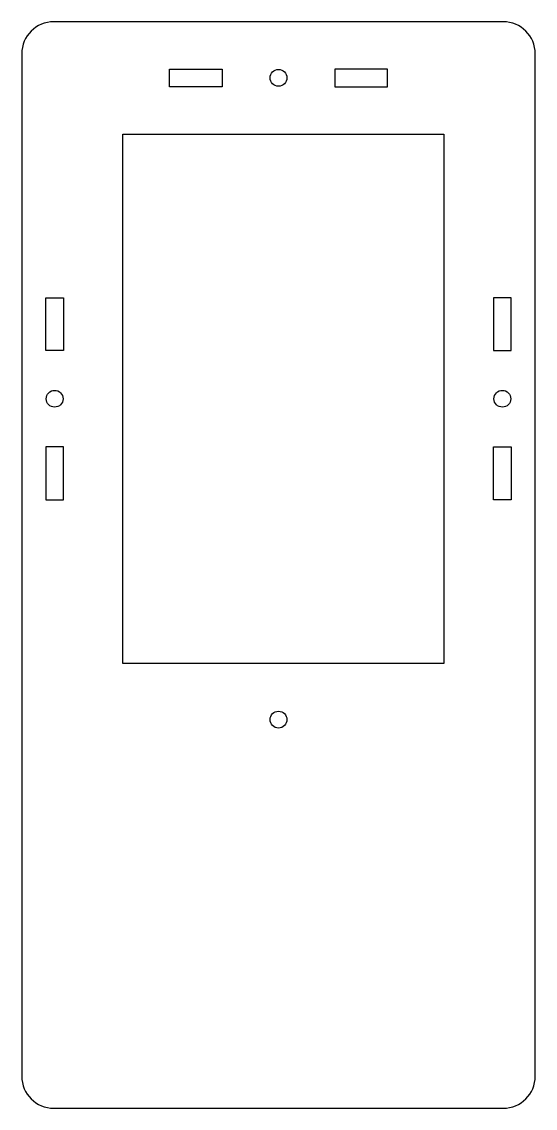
# Model space of a CAD drawing. Header units: millimetres. Extents: x -80 to 80, y 9 to 348.
import ezdxf

# ---------------------------------------------------------------- set-up
doc = ezdxf.new("R2010")
doc.units = ezdxf.units.MM
doc.layers.add('Sketch', color=7, linetype='CONTINUOUS')

msp = doc.modelspace()

# ---------------------------------------------------------------- linework, layer by layer
at = {"layer": 'Sketch'}
for p, q in [((70, 347.5), (-70, 347.5)), ((-80, 337.5), (-80, 18.87)), ((80, 18.87), (80, 337.5)), ((-34, 332.75), (-17.5, 332.75)), ((-34, 327.25), (-34, 332.75)), ((-17.5, 332.75), (-17.5, 327.25)), ((34, 332.75), (17.5, 332.75)), ((17.5, 332.75), (17.5, 327.25)), ((34, 327.25), (34, 332.75)), ((-17.5, 327.25), (-34, 327.25)), ((17.5, 327.25), (34, 327.25)), ((-48.5, 312.5), (51.5, 312.5)), ((-48.5, 147.5), (-48.5, 312.5)), ((51.5, 312.5), (51.5, 147.5)), ((-72.5, 261.5), (-67, 261.5)), ((-72.5, 245), (-72.5, 261.5)), ((-67, 261.5), (-67, 245)), ((72.5, 261.5), (67, 261.5)), ((67, 261.5), (67, 245)), ((72.5, 245), (72.5, 261.5)), ((-67, 245), (-72.5, 245)), ((67, 245), (72.5, 245)), ((-67, 215), (-72.5, 215)), ((-72.5, 215), (-72.5, 198.5)), ((-67, 198.5), (-67, 215)), ((67, 198.5), (67, 215)), ((67, 215), (72.5, 215)), ((72.5, 215), (72.5, 198.5)), ((-72.5, 198.5), (-67, 198.5)), ((72.5, 198.5), (67, 198.5)), ((51.5, 147.5), (-48.5, 147.5)), ((-70, 8.87), (70, 8.87))]:
    msp.add_line(p, q, dxfattribs=at)
for centre in [(0, 330), (-69.75, 230), (69.75, 230), (0, 130)]:
    msp.add_circle(centre, 2.62, dxfattribs=at)
for centre, start, end in [((-70, 337.5), 90, 180), ((70, 337.5), 0, 90), ((-70, 18.87), 180, -90), ((70, 18.87), -90, 0)]:
    msp.add_arc(centre, 10, start, end, dxfattribs=at)

doc.saveas('drawing.dxf')
